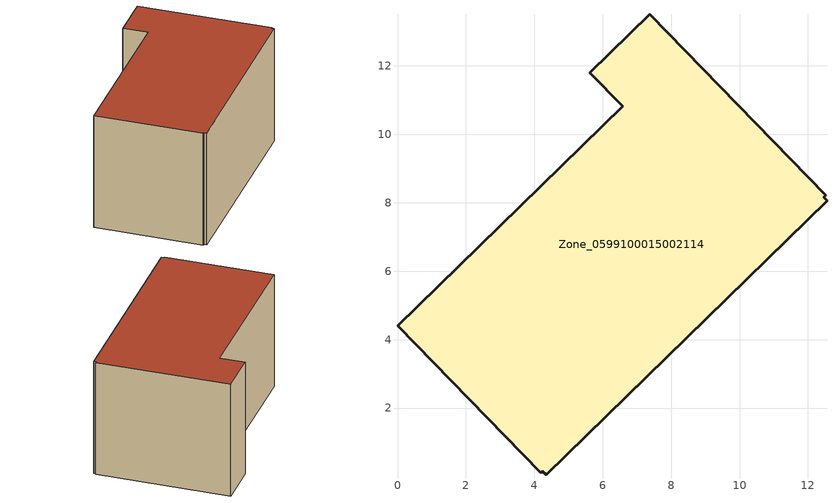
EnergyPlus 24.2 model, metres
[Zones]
Zone_0599100015002114
 floor ground (C_G): 12.46,8.16 12.56,8.06 4.34,0.05 4.24,0.16 4.18,0.11 0,4.41 6.58,10.82 5.62,11.8 7.37,13.51 12.52,8.22 z2.66
 wall outside (C_F): 12.52,8.22 7.37,13.51 5.62,11.8 6.58,10.82 0,4.41 4.18,0.11 4.24,0.16 4.34,0.05 12.56,8.06 12.46,8.16 12.52,8.22 z2.66:9.35
 roof outside (C_R): 12.56,8.06 12.46,8.16 12.52,8.22 7.37,13.51 5.62,11.8 6.58,10.82 0,4.41 4.18,0.11 4.24,0.16 4.34,0.05 z9.35
[BUILDING]
Pand.0599100015002114: North Axis=0; Terrain=City; Loads Convergence Tolerance Value=0.04; Temperature Convergence Tolerance Value=0.4; Solar Distribution=FullExterior; Maximum Number of Warmup Days=25; Minimum Number of Warmup Days=1
[Site:Location]
Rotterdam.The.Hague.AP_ZH_NLD Design_Conditions: Latitude=51.96; Longitude=4.45; Time Zone=1; Elevation=-4.5
[SITE:GROUNDTEMPERATURE:BUILDINGSURFACE]
18, 18, 18, 18, 18, 18, 18, 18, 18, 18, 18, 18
[MATERIAL] Thermal Absorptance=0.9; Solar Absorptance=0.7; Visible Absorptance=0.7
Name | Roughness | Thickness | Conductivity | Density | Specific Heat
G.D.1965 | MediumSmooth | 0.15 | 1 | 540 | 1210
F.D.1965 | Rough | 0.3 | 0.857143 | 1920 | 840
R.D.1965 | MediumRough | 0.2 | 0.08 | 1500 | 1000
[CONSTRUCTION]
C_G: G.D.1965
C_F: F.D.1965
C_R: R.D.1965
[ZONE]
Zone_0599100015002114: Type=1; Multiplier=1; Ceiling Height=Autocalculate; Volume=Autocalculate; Floor Area=autocalculate; Part of Total Floor Area=Yes
[ZONEINFILTRATION:DESIGNFLOWRATE]
Infil_Zone_0599100015002114: Zone or ZoneList or Space or SpaceList=Zone_0599100015002114; Schedule=AlwaysOn; Design Flow Rate Calculation Method=Flow/Area; Flow Rate per Floor Area=0.0042; Constant Term Coefficient=1; Temperature Term Coefficient=0; Velocity Term Coefficient=0; Velocity Squared Term Coefficient=0
[HVACTEMPLATE:ZONE:IDEALLOADSAIRSYSTEM]
Zone_0599100015002114: Maximum Heating Supply Air Temperature=50; Minimum Cooling Supply Air Temperature=13; Maximum Heating Supply Air Humidity Ratio=0.0156; Minimum Cooling Supply Air Humidity Ratio=0.0077; Heating Limit=NoLimit; Cooling Limit=NoLimit; Dehumidification Control Type=ConstantSensibleHeatRatio; Cooling Sensible Heat Ratio=0.7; Dehumidification Setpoint=60; Humidification Control Type=None; Humidification Setpoint=30; Outdoor Air Method=None; Outdoor Air Flow Rate per Person=0.00944; Outdoor Air Flow Rate per Zone Floor Area=0; Outdoor Air Flow Rate per Zone=0; Demand Controlled Ventilation Type=None; Outdoor Air Economizer Type=NoEconomizer; Heat Recovery Type=None; Sensible Heat Recovery Effectiveness=0.7; Latent Heat Recovery Effectiveness=0.65
[ZONECONTROL:THERMOSTAT]
ThermostatControl_Zone_0599100015002114: Zone or ZoneList=Zone_0599100015002114; Control Type Schedule=DualSetpointControlType; Control 1=Thermostat_Zone_0599100015002114; Temperature Difference Between Cutout And Setpoint=0
[THERMOSTATSETPOINT:DUALSETPOINT]
Thermostat_Zone_0599100015002114: Heating Setpoint Temperature Schedule=HeatingSetpoint_Zone_0599100015002114; Cooling Setpoint Temperature Schedule=CoolingSetpoint_Zone_0599100015002114
[SCHEDULE:COMPACT]
HeatingSetpoint_Zone_0599100015002114: Through: 12/31, For: AllDays, Until: 24:00, 21
CoolingSetpoint_Zone_0599100015002114: Through: 12/31, For: AllDays, Until: 24:00, 24
DualSetpointControlType: Through: 12/31, For: AllDays, Until: 24:00, 4
AlwaysOn: Through: 12/31, For: AllDays, Until: 24:00, 1
